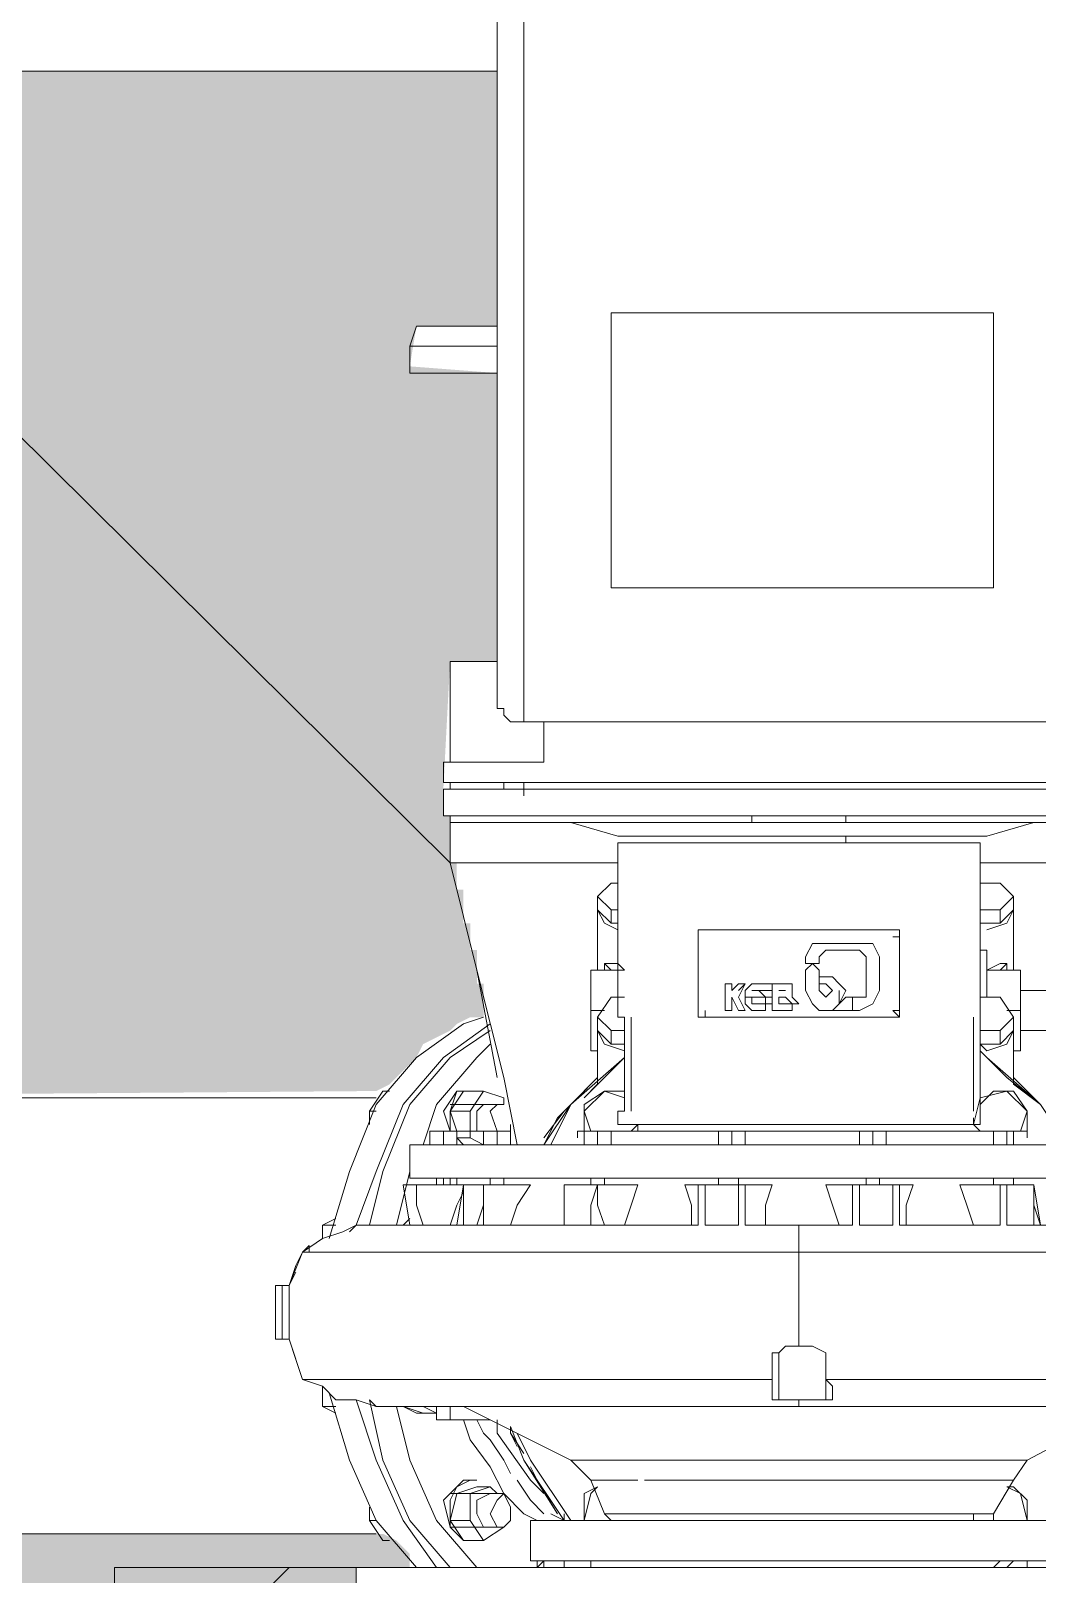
# Model space of a CAD drawing. Extents: x -187 to 52, y -9 to 65.
# Drawn here: x -137.436 to -136.802, y 51.162 to 52.135 of the extents above; entities that cross this region are included whole.
import ezdxf

# ---------------------------------------------------------------- set-up
doc = ezdxf.new("R2010")
doc.units = 0
doc.header["$MEASUREMENT"] = 0
doc.layers.add('PDF4_Geometría', color=7, linetype='Continuous')
doc.layers.add('PDF4_Rellenos sólidos', color=7, linetype='Continuous', true_color=0xffffff)

msp = doc.modelspace()

# ---------------------------------------------------------------- hatches: boundary and pattern name
at = {"layer": 'PDF4_Rellenos sólidos', "transparency": 33554559}
h = msp.add_hatch(color=256, dxfattribs=at)
h.paths.add_polyline_path([(-137.80237, 51.80909), (-137.79814, 51.80486), (-137.79814, 51.80909)])
h.paths.add_polyline_path([(-137.82352, 51.80486), (-137.81929, 51.80063), (-137.81929, 51.80486)])
h.paths.add_polyline_path([(-137.83198, 51.75834), (-137.82352, 51.75411), (-137.82352, 51.75834)])
h.paths.add_polyline_path([(-137.84889, 52.89596), (-136.41101, 52.89596), (-136.41101, 53.5853), (-137.84889, 53.5853)])
h.paths.add_polyline_path([(-137.83621, 51.71182), (-137.83198, 51.70759), (-137.83198, 51.71182)])
h.paths.add_polyline_path([(-137.14264, 52.10936), (-137.84889, 52.10936), (-137.84889, 52.03323), (-137.84043, 52.04169), (-137.82352, 52.05015), (-137.77277, 52.05015), (-137.74739, 52.03746), (-137.73048, 52.02055), (-137.73048, 52.01209), (-137.72625, 52.01209), (-137.72625, 51.9994), (-137.72202, 51.9994), (-137.72202, 51.98248), (-137.71779, 51.98671), (-137.70933, 51.98671), (-137.70933, 51.97825), (-137.7051, 51.97825), (-137.70933, 51.96134), (-137.71779, 51.95288), (-137.71779, 51.96134), (-137.76008, 51.96134), (-137.74739, 51.95711), (-137.74739, 51.83024), (-137.84889, 51.83024), (-137.74317, 51.82601), (-137.74317, 51.81332), (-137.73894, 51.81332), (-137.73894, 51.80063), (-137.71356, 51.80063), (-137.71356, 51.78372), (-137.74317, 51.78372), (-137.74317, 51.77526), (-137.71356, 51.77526), (-137.71779, 51.76257), (-137.74317, 51.75834), (-137.73894, 51.75411), (-137.73894, 51.74565), (-137.76854, 51.74565), (-137.77277, 51.73297), (-137.77277, 51.72451), (-137.76854, 51.72451), (-137.76431, 51.72028), (-137.76431, 51.72451), (-137.76008, 51.72874), (-137.74317, 51.72874), (-137.74739, 51.71182), (-137.73894, 51.70759), (-137.66704, 51.70336), (-137.59938, 51.69913), (-137.60361, 51.69491), (-137.59515, 51.69068), (-137.59938, 51.68222), (-137.59938, 51.67376), (-137.74739, 51.67376), (-137.76008, 51.66107), (-137.75585, 51.65684), (-137.75585, 51.64839), (-137.77277, 51.64839), (-137.77277, 51.63993), (-137.76431, 51.63993), (-137.76431, 51.63147), (-137.73894, 51.63147), (-137.73894, 51.61878), (-137.71356, 51.61878), (-137.71779, 51.6061), (-137.74317, 51.60187), (-137.74317, 51.59341), (-137.71356, 51.59341), (-137.71779, 51.58072), (-137.74317, 51.57649), (-137.73894, 51.57226), (-137.74317, 51.55958), (-137.74739, 51.55535), (-137.76008, 51.55112), (-137.76008, 51.55958), (-137.76854, 51.55958), (-137.76854, 51.46231), (-137.21876, 51.46654), (-137.2103, 51.47076), (-137.19339, 51.48768), (-137.18916, 51.49614), (-137.17224, 51.5046), (-137.16801, 51.50883), (-137.15955, 51.51306), (-137.15109, 51.51306), (-137.15109, 51.5342), (-137.15532, 51.5342), (-137.15532, 51.55535), (-137.15955, 51.55535), (-137.15955, 51.57226), (-137.16378, 51.57226), (-137.16378, 51.59341), (-137.16801, 51.59341), (-137.16801, 51.61032), (-137.17224, 51.61032), (-137.17224, 51.63993), (-137.17647, 51.63993), (-137.17647, 51.65684), (-137.17224, 51.7372), (-137.14264, 51.7372), (-137.14264, 51.91905), (-137.19761, 51.92328), (-137.19339, 51.94865), (-137.14264, 51.94865)])
h.paths.add_polyline_path([(-137.83198, 51.62301), (-137.81929, 51.61878), (-137.81929, 51.62301)])
h.paths.add_polyline_path([(-137.84889, 51.46231), (-137.82775, 51.46231), (-137.82775, 51.55958), (-137.83198, 51.55958), (-137.83621, 51.55535), (-137.84889, 51.55112)])
h.paths.add_polyline_path([(-137.76431, 51.57649), (-137.76008, 51.57226), (-137.76008, 51.57649)])
h.paths.add_polyline_path([(-137.84466, 51.69491), (-137.84889, 51.69491), (-137.84889, 51.63147), (-137.82775, 51.63147), (-137.82775, 51.63993), (-137.82352, 51.64839), (-137.84043, 51.65262), (-137.83621, 51.6653), (-137.84466, 51.6653), (-137.84466, 51.67799), (-137.84043, 51.68222), (-137.84466, 51.68222)])
h.paths.add_polyline_path([(-136.75356, 51.48345), (-136.75356, 51.46231), (-136.72819, 51.46654), (-136.71127, 51.46654), (-136.71127, 51.47922), (-136.72819, 51.48345)])
h.paths.add_polyline_path([(-137.38369, 50.8364), (-137.38369, 51.16627), (-137.19761, 51.16627), (-137.19761, 51.17473), (-137.20607, 51.18319), (-137.21453, 51.18742), (-137.84889, 51.18742), (-137.84889, 50.8364)])
h.paths.add_polyline_path([(-136.69012, 51.1705), (-136.6859, 51.16627), (-136.6859, 51.1705)])
h.paths.add_polyline_path([(-136.5125, 51.16627), (-136.5125, 50.8364), (-136.41101, 50.8364), (-136.41101, 51.19165), (-136.6436, 51.19165), (-136.6436, 51.18319), (-136.66052, 51.18319), (-136.66052, 51.17473), (-136.6436, 51.17473), (-136.6436, 51.16627)])
h.paths.add_polyline_path([(-136.77048, 51.19165), (-136.77048, 51.18319), (-136.77894, 51.18319), (-136.77894, 51.17473), (-136.77048, 51.17473), (-136.77048, 51.16627), (-136.72819, 51.16627), (-136.72819, 51.17473), (-136.71127, 51.17473), (-136.71127, 51.18319), (-136.72819, 51.18319), (-136.72819, 51.19165)])
h.paths.add_polyline_path([(-137.82775, 51.74565), (-137.84889, 51.74565), (-137.84889, 51.72874), (-137.83198, 51.72874), (-137.83621, 51.72451), (-137.82352, 51.72028), (-137.82352, 51.73297), (-137.82775, 51.73297)])
h.paths.add_polyline_path([(-137.83198, 51.57649), (-137.82775, 51.57226), (-137.82775, 51.57649)])
h.paths.add_polyline_path([(-136.6436, 51.46654), (-136.41101, 51.46231), (-136.41101, 52.10936), (-136.76202, 52.10936), (-136.76202, 51.94865), (-136.69858, 51.94865), (-136.69858, 51.91905), (-136.76202, 51.91905), (-136.76202, 51.7372), (-136.72396, 51.7372), (-136.72819, 51.59341), (-136.73664, 51.55112), (-136.73664, 51.5342), (-136.7155, 51.5342), (-136.7155, 51.54266), (-136.67321, 51.54266), (-136.67321, 51.5342), (-136.66052, 51.5342), (-136.66052, 51.51306), (-136.6436, 51.51306), (-136.6436, 51.5046), (-136.62669, 51.5046), (-136.62669, 51.48345), (-136.6436, 51.48345), (-136.66052, 51.47922), (-136.66052, 51.46654)])
h.paths.add_polyline_path([(-137.77277, 51.75834), (-137.76008, 51.75411), (-137.76008, 51.75834)])
h.paths.add_polyline_path([(-136.76202, 52.1601), (-136.41101, 52.1601), (-136.41101, 52.84522), (-137.84889, 52.84522), (-137.84889, 52.1601), (-137.14264, 52.1601), (-137.14264, 52.24892), (-137.16801, 52.25314), (-137.16378, 52.37156), (-137.15955, 52.38847), (-137.15532, 52.40116), (-137.13418, 52.42231), (-137.12572, 52.42654), (-137.12149, 52.43077), (-136.78316, 52.43077), (-136.77471, 52.42654), (-136.76202, 52.41385), (-136.75356, 52.40962), (-136.74933, 52.40539), (-136.74933, 52.39693), (-136.7451, 52.39693), (-136.74087, 52.3927), (-136.74087, 52.38425), (-136.73664, 52.38425), (-136.73664, 52.36733), (-136.73242, 52.36733), (-136.73242, 52.24892), (-136.76202, 52.24892)])
h.paths.add_polyline_path([(-137.777, 51.80486), (-137.77277, 51.80063), (-137.77277, 51.80486)])
h.paths.add_polyline_path([(-137.84889, 51.71182), (-137.84466, 51.70759), (-137.84466, 51.71182)])
h = msp.add_hatch(color=256, dxfattribs=at)
h.paths.add_polyline_path([(-137.23145, 50.68838), (-137.23145, 51.16627), (-137.38369, 51.16627), (-137.38369, 50.68838)])
h.paths.add_polyline_path([(-136.66475, 51.16627), (-136.66475, 50.68838), (-136.5125, 50.68838), (-136.5125, 51.16627)])

# ---------------------------------------------------------------- linework, layer by layer
at = {"layer": 'PDF4_Geometría', "lineweight": 20}
for points in [[(-137.12572, 51.65262), (-137.12572, 51.66107), (-137.17224, 51.66107), (-137.17647, 51.66107), (-137.17647, 51.67376), (-137.17224, 51.67376), (-137.11303, 51.67376), (-137.11303, 51.69913), (-137.12995, 51.69913), (-137.13418, 51.69913), (-137.13841, 51.70336), (-137.13841, 51.70759), (-137.14264, 51.70759), (-137.14264, 51.71182), (-137.14264, 52.24892)], [(-136.98193, 51.63993), (-136.98193, 51.6357)], [(-136.92272, 51.63993), (-136.92272, 51.6357)], [(-136.92272, 51.62724), (-136.92272, 51.62301)], [(-138.22105, 50.08786), (-138.22105, 50.38812), (-138.22105, 50.68838), (-137.38369, 50.68838), (-137.38369, 51.16627), (-137.23145, 51.16627), (-137.23145, 50.68838), (-137.23567, 50.68838), (-137.23567, 50.38812), (-137.92079, 50.38812), (-137.92079, 50.08786)]]:
    msp.add_lwpolyline(points, dxfattribs=at)
msp.add_lwpolyline([(-137.12572, 51.69913), (-136.77893, 51.69913), (-136.77893, 52.24892), (-137.12572, 52.24892)], close=True, dxfattribs=at)
at = {"layer": 'PDF4_Geometría', "lineweight": 9}
for points in [[(-137.84889, 52.10936), (-137.14264, 52.10936)], [(-137.18493, 51.94865), (-137.19338, 51.94865), (-137.19761, 51.93596), (-137.19761, 51.91905)], [(-137.14264, 51.93596), (-137.15955, 51.93596), (-137.18493, 51.93596), (-137.19761, 51.93596)], [(-137.17224, 51.93596), (-137.16801, 51.93596)], [(-137.14264, 51.7372), (-137.17224, 51.7372), (-137.14264, 51.7372)], [(-136.72396, 51.61032), (-136.72396, 51.7372), (-136.72396, 51.61032), (-136.74087, 51.54266), (-136.74087, 51.52997), (-136.74087, 51.54266), (-136.72396, 51.61032), (-136.74087, 51.61032), (-136.75779, 51.61032), (-136.77471, 51.61032), (-136.79162, 51.61032), (-136.81277, 51.61032), (-136.83391, 51.61032), (-136.83814, 51.61032)], [(-137.12572, 51.69913), (-137.12149, 51.69913), (-137.11303, 51.69913), (-137.12572, 51.69913), (-137.12995, 51.69913)], [(-137.11303, 51.67376), (-137.12572, 51.67376), (-137.15109, 51.67376), (-137.16801, 51.67376), (-137.17224, 51.67376)], [(-137.12572, 51.66107), (-137.15109, 51.66107), (-137.16801, 51.66107), (-137.17224, 51.66107), (-137.17647, 51.66107)], [(-137.06651, 51.61032), (-137.08343, 51.61032), (-137.10457, 51.61032), (-137.12149, 51.61032), (-137.13841, 51.61032), (-137.15532, 51.61032), (-137.17224, 51.61032), (-137.15532, 51.54266), (-137.13841, 51.47499), (-137.12995, 51.4327), (-137.13841, 51.47499)], [(-137.14264, 51.47499), (-137.15532, 51.54266), (-137.17224, 51.61032)], [(-137.06651, 51.59764), (-137.07074, 51.59764), (-137.0792, 51.58918), (-137.07074, 51.58072), (-137.06651, 51.58072)], [(-136.83814, 51.58072), (-136.82545, 51.58072), (-136.817, 51.58918), (-136.82545, 51.59764), (-136.83814, 51.59764)], [(-137.0792, 51.58918), (-137.0792, 51.58072)], [(-137.0792, 51.58495), (-137.0792, 51.58072), (-137.07074, 51.57226), (-137.06651, 51.57226)], [(-136.817, 51.58072), (-136.817, 51.58918)], [(-136.817, 51.54266), (-136.817, 51.58072), (-136.817, 51.58495)], [(-137.06651, 51.56803), (-137.07497, 51.57226), (-137.0792, 51.58072), (-137.0792, 51.54266)], [(-137.07074, 51.57226), (-137.07074, 51.58072)], [(-136.83391, 51.56803), (-136.82123, 51.57226), (-136.817, 51.58072), (-136.82545, 51.57226), (-136.83814, 51.57226)], [(-136.82545, 51.58072), (-136.82545, 51.57226)], [(-136.82123, 51.54689), (-136.82545, 51.54689), (-136.83391, 51.54266), (-136.83391, 51.52574), (-136.83391, 51.53843), (-136.83391, 51.55112), (-136.83391, 51.55535), (-136.83814, 51.55535)], [(-136.83814, 51.55535), (-136.83391, 51.55535), (-136.83814, 51.55535)], [(-136.83391, 51.55535), (-136.83391, 51.54266), (-136.81277, 51.54266), (-136.81277, 51.51728), (-136.82123, 51.51728)], [(-137.06228, 51.49191), (-137.07497, 51.49614), (-137.0792, 51.5046), (-137.0792, 51.47076), (-137.0792, 51.49191), (-137.08343, 51.49191), (-137.08343, 51.51728), (-137.08343, 51.54266), (-137.06228, 51.54266), (-137.06651, 51.54689), (-137.07497, 51.54689), (-137.07497, 51.54266)], [(-137.07497, 51.54689), (-137.07074, 51.54266)], [(-136.82123, 51.54266), (-136.82123, 51.54689), (-136.82545, 51.54266)], [(-137.06228, 51.52574), (-137.07074, 51.52574), (-137.0792, 51.51306), (-137.07074, 51.5046), (-137.06228, 51.5046)], [(-136.83814, 51.5046), (-136.82545, 51.5046), (-136.817, 51.51306), (-136.82545, 51.52574), (-136.83814, 51.52574)], [(-136.7155, 51.52997), (-136.81277, 51.52997)], [(-136.81277, 51.52574), (-136.81277, 51.51728), (-136.81277, 51.50883), (-136.81277, 51.5046), (-136.7155, 51.5046), (-136.74933, 51.5046), (-136.75356, 51.47499), (-136.76202, 51.44116), (-136.75356, 51.47499), (-136.74933, 51.5046)], [(-137.08343, 51.51728), (-137.07497, 51.51728)], [(-136.81277, 51.51728), (-136.81277, 51.49191), (-136.817, 51.49191), (-136.817, 51.47076), (-136.817, 51.49191), (-136.817, 51.47076), (-136.817, 51.5046), (-136.817, 51.50883)], [(-137.24836, 51.3735), (-137.23567, 51.41579), (-137.21876, 51.45808), (-137.19338, 51.48768), (-137.16378, 51.50883), (-137.15109, 51.51306)], [(-137.23145, 51.38195), (-137.21876, 51.41579), (-137.20184, 51.45808), (-137.17647, 51.48768), (-137.14686, 51.50883)], [(-137.14686, 51.5046), (-137.17224, 51.48768), (-137.19761, 51.45808), (-137.21453, 51.41579), (-137.22299, 51.38195)], [(-137.0792, 51.51306), (-137.0792, 51.5046), (-137.07074, 51.49614), (-137.07074, 51.5046)], [(-137.0792, 51.50883), (-137.0792, 51.5046)], [(-136.817, 51.5046), (-136.82123, 51.49614), (-136.83391, 51.49191), (-136.83814, 51.49614), (-136.82545, 51.49614)], [(-136.82545, 51.5046), (-136.82545, 51.49614), (-136.817, 51.5046), (-136.817, 51.51306)], [(-137.18916, 51.4327), (-137.1807, 51.45808), (-137.15532, 51.48768), (-137.14686, 51.49614)], [(-137.07074, 51.49614), (-137.06228, 51.49614)], [(-137.0792, 51.47076), (-137.08766, 51.46231), (-137.0792, 51.47076), (-137.0792, 51.49191), (-137.0792, 51.47076), (-137.08766, 51.46231), (-137.06228, 51.48768), (-137.09612, 51.45808), (-137.1088, 51.4327), (-137.09612, 51.45808), (-137.09189, 51.46231), (-137.09612, 51.45808), (-137.1088, 51.4327)], [(-136.80008, 51.45808), (-136.817, 51.47499), (-136.80431, 51.46231), (-136.80008, 51.45808), (-136.817, 51.47499), (-136.80008, 51.45808), (-136.78316, 51.4327), (-136.79585, 51.45808), (-136.78316, 51.4327), (-136.80008, 51.45808), (-136.83391, 51.48768), (-136.83814, 51.49191), (-136.83391, 51.48768), (-136.82123, 51.47499), (-136.80008, 51.45808), (-136.78316, 51.4327), (-136.80008, 51.45808), (-136.817, 51.47076), (-136.80008, 51.45808), (-136.78316, 51.4327), (-136.80008, 51.45808), (-136.817, 51.47076)], [(-137.09612, 51.45808), (-137.09189, 51.46231), (-137.0792, 51.47499), (-137.09612, 51.45808), (-137.10457, 51.44962), (-137.11303, 51.4327)], [(-137.21876, 51.45385), (-137.22299, 51.45385), (-137.21453, 51.46654), (-137.2103, 51.46654)], [(-137.15532, 51.46654), (-137.15955, 51.46654), (-137.16801, 51.46654), (-137.17224, 51.45385), (-137.17224, 51.44116), (-137.17647, 51.45385), (-137.16801, 51.46654), (-137.16378, 51.46654), (-137.15955, 51.46654), (-137.16378, 51.46654)], [(-137.15109, 51.46654), (-137.13841, 51.46231), (-137.13841, 51.45808), (-137.17224, 51.45808)], [(-137.15955, 51.45385), (-137.15109, 51.46654), (-137.16378, 51.46654), (-137.17224, 51.45385)], [(-137.0792, 51.44116), (-137.08766, 51.44116), (-137.08766, 51.4327), (-137.0792, 51.4327), (-137.07074, 51.4327), (-137.07074, 51.44116), (-137.0792, 51.44116), (-137.08766, 51.44116), (-137.08766, 51.44539), (-137.08766, 51.45808), (-137.07497, 51.46654), (-137.06228, 51.46654)], [(-137.08343, 51.44116), (-137.08766, 51.45385), (-137.07497, 51.46654), (-137.06228, 51.46231)], [(-136.81277, 51.44116), (-136.80854, 51.45385), (-136.82123, 51.46654), (-136.83814, 51.46231), (-136.84237, 51.44539), (-136.83814, 51.44116), (-136.84237, 51.44539), (-136.84237, 51.44962)], [(-136.83814, 51.45808), (-136.82968, 51.46654), (-136.817, 51.46654), (-136.80854, 51.45385), (-136.80854, 51.44116)], [(-137.54863, 51.46231), (-137.21876, 51.46231), (-137.76854, 51.46231)], [(-137.15955, 51.43693), (-137.15955, 51.45385), (-137.17224, 51.45385), (-137.16801, 51.44116), (-137.15109, 51.44116), (-137.15532, 51.44116), (-137.15532, 51.45385), (-137.15109, 51.45808), (-137.14686, 51.45808)], [(-137.13418, 51.44539), (-137.13418, 51.44116), (-137.14264, 51.44116), (-137.14686, 51.45385), (-137.14264, 51.45808), (-137.13841, 51.45808)], [(-137.22299, 51.45385), (-137.22299, 51.44539)], [(-137.11303, 51.43693), (-137.10034, 51.45385)], [(-137.16378, 51.4327), (-137.16801, 51.43693), (-137.15955, 51.43693), (-137.15109, 51.4327), (-137.16801, 51.4327), (-137.17647, 51.4327), (-137.18493, 51.4327), (-137.19338, 51.4327), (-137.19761, 51.4327), (-137.19338, 51.4327), (-137.17224, 51.4327), (-137.14264, 51.4327), (-137.10457, 51.4327), (-137.05805, 51.4327), (-137.0073, 51.4327), (-136.95233, 51.4327), (-136.89735, 51.4327), (-136.84237, 51.4327), (-136.79585, 51.4327)], [(-137.17647, 51.44116), (-137.17647, 51.4327)], [(-137.15109, 51.44116), (-137.14264, 51.44116)], [(-137.15109, 51.4327), (-137.15109, 51.44116)], [(-137.14264, 51.44116), (-137.13418, 51.44116)], [(-137.13418, 51.4327), (-137.13418, 51.44116)], [(-137.09189, 51.4327), (-137.10457, 51.4327), (-137.13418, 51.4327), (-137.13418, 51.44116)], [(-137.07074, 51.44116), (-137.0792, 51.44116), (-137.0792, 51.4327)], [(-137.05805, 51.44116), (-137.05382, 51.44539), (-137.05382, 51.44116)], [(-136.99462, 51.44116), (-136.99462, 51.4327)], [(-136.90581, 51.44116), (-136.90581, 51.4327)], [(-136.817, 51.44116), (-136.817, 51.4327), (-136.82123, 51.4327), (-136.82968, 51.4327), (-136.82968, 51.44116)], [(-136.82123, 51.44116), (-136.82123, 51.4327)], [(-136.73241, 51.44116), (-136.73241, 51.4327), (-136.75356, 51.4327), (-136.75356, 51.44116), (-136.75779, 51.44116), (-136.76625, 51.44116), (-136.76625, 51.4327), (-136.79585, 51.4327), (-136.80854, 51.4327)], [(-137.19761, 51.4327), (-137.19761, 51.41156)], [(-137.13418, 51.4327), (-137.14264, 51.4327)], [(-137.20607, 51.38195), (-137.19761, 51.41579)], [(-137.1807, 51.41156), (-137.1807, 51.40733), (-137.1807, 51.41156), (-137.19338, 51.41156), (-137.19761, 51.41156), (-137.19338, 51.41156), (-137.17224, 51.41156), (-137.14264, 51.41156), (-137.10457, 51.41156), (-137.05805, 51.41156), (-137.0073, 51.41156), (-136.95233, 51.41156), (-136.91004, 51.41156), (-136.91004, 51.40733)], [(-137.16801, 51.41156), (-137.16801, 51.40733)], [(-137.16378, 51.41156), (-137.15532, 51.41156)], [(-137.14686, 51.41156), (-137.14686, 51.40733)], [(-137.13841, 51.40733), (-137.13841, 51.41156)], [(-137.12995, 51.41156), (-137.10457, 51.41156)], [(-137.08343, 51.41156), (-137.08343, 51.40733)], [(-137.07497, 51.40733), (-137.07497, 51.41156), (-137.05382, 51.41156)], [(-137.00308, 51.41156), (-137.00308, 51.40733)], [(-136.99039, 51.40733), (-136.99039, 51.41156), (-136.9777, 51.41156)], [(-136.95233, 51.41156), (-136.89735, 51.41156), (-136.84237, 51.41156), (-136.79585, 51.41156), (-136.75779, 51.41156), (-136.72819, 51.41156), (-136.71127, 51.41156), (-136.70281, 51.41156), (-136.71127, 51.41156), (-136.71973, 51.41156)], [(-136.90158, 51.40733), (-136.90158, 51.41156)], [(-136.8466, 51.41156), (-136.82968, 51.41156), (-136.82968, 51.40733)], [(-136.817, 51.40733), (-136.817, 51.41156)], [(-136.99039, 51.38618), (-136.99039, 51.39464)], [(-137.24413, 51.38618), (-137.25259, 51.38195), (-137.24413, 51.38195)], [(-137.25259, 51.38195), (-137.25259, 51.3735)], [(-137.19761, 51.38618), (-137.20184, 51.38195)], [(-137.25259, 51.28046), (-137.25259, 51.26777), (-137.24413, 51.26777)], [(-137.24836, 51.27623), (-137.23567, 51.23394), (-137.21876, 51.19587), (-137.19338, 51.16627)], [(-137.1807, 51.16627), (-137.20184, 51.19587), (-137.21876, 51.23394), (-137.23145, 51.272)], [(-137.22299, 51.272), (-137.21453, 51.23394), (-137.19761, 51.19587), (-137.17224, 51.16627)], [(-137.25259, 51.26777), (-137.24413, 51.26354)], [(-137.20607, 51.26777), (-137.19761, 51.23394), (-137.1807, 51.19587), (-137.15532, 51.16627)], [(-137.19338, 51.26354), (-137.20184, 51.26777), (-137.19338, 51.26354)], [(-137.18493, 51.26354), (-137.19338, 51.26354)], [(-137.16378, 51.25931), (-137.15955, 51.24662), (-137.14686, 51.22971), (-137.13841, 51.21279), (-137.12572, 51.2001), (-137.11726, 51.19587)], [(-137.13418, 51.22548), (-137.13841, 51.23394), (-137.14686, 51.24662), (-137.15109, 51.25085), (-137.15532, 51.25931)], [(-137.11303, 51.21279), (-137.12149, 51.22125), (-137.14264, 51.25085), (-137.14264, 51.25931)], [(-137.1088, 51.2001), (-137.10034, 51.19587), (-137.12572, 51.23394), (-137.13418, 51.25508), (-137.13418, 51.25085), (-137.12572, 51.23817)], [(-137.12995, 51.24239), (-137.13418, 51.25085), (-137.13418, 51.25508)], [(-137.09612, 51.19587), (-137.12149, 51.23394), (-137.12995, 51.25085)], [(-137.10034, 51.2001), (-137.10034, 51.19587), (-137.11726, 51.22125), (-137.12149, 51.22971), (-137.11726, 51.22125), (-137.10457, 51.2001)], [(-137.13841, 51.21279), (-137.14264, 51.20856), (-137.14686, 51.2001), (-137.14264, 51.19165), (-137.13841, 51.19165), (-137.13418, 51.19587), (-137.13418, 51.20433), (-137.13841, 51.21279), (-137.17224, 51.21279)], [(-137.15955, 51.19587), (-137.15955, 51.21279), (-137.16801, 51.21279), (-137.17224, 51.19587)], [(-137.15532, 51.22125), (-137.15955, 51.22125), (-137.16801, 51.21702), (-137.16378, 51.22125), (-137.15955, 51.22125), (-137.16378, 51.22125)], [(-137.15955, 51.21279), (-137.14686, 51.21702), (-137.15532, 51.21702), (-137.16801, 51.21279)], [(-137.14686, 51.21279), (-137.15532, 51.20856), (-137.15532, 51.2001), (-137.15109, 51.19165), (-137.14686, 51.19165)], [(-137.14686, 51.21702), (-137.14264, 51.21279)], [(-137.11303, 51.2001), (-137.12149, 51.20856), (-137.12995, 51.22125)], [(-137.22299, 51.20433), (-137.22299, 51.19587), (-137.21876, 51.19587)], [(-137.22299, 51.19587), (-137.21453, 51.18319), (-137.2103, 51.18319)], [(-137.15109, 51.18319), (-137.15955, 51.19587), (-137.17224, 51.19587), (-137.16378, 51.18319)], [(-137.12149, 51.19587), (-137.12149, 51.1705)], [(-137.07074, 51.19587), (-137.10034, 51.19587), (-137.11726, 51.19587), (-137.12149, 51.19587), (-137.11726, 51.19587), (-137.10034, 51.19587), (-137.07074, 51.19587), (-137.03691, 51.19587), (-136.99462, 51.19587), (-136.95233, 51.19587), (-136.90581, 51.19587), (-136.86352, 51.19587), (-136.82968, 51.19587), (-136.80431, 51.19587), (-136.78316, 51.19587), (-136.77893, 51.19587), (-136.78316, 51.19587), (-136.80431, 51.19587), (-136.82968, 51.19587)], [(-136.84237, 51.19587), (-136.84237, 51.2001)], [(-137.92079, 51.18742), (-137.21876, 51.18742), (-137.54863, 51.18742)], [(-137.17224, 51.19165), (-137.13841, 51.19165), (-137.15109, 51.18319), (-137.16378, 51.18319), (-137.15955, 51.18319)], [(-137.38369, 51.05631), (-137.27374, 51.16627)], [(-137.23145, 51.16627), (-137.22722, 51.16627), (-137.2103, 51.16627), (-137.18493, 51.16627), (-137.14686, 51.16627), (-137.10457, 51.16627), (-137.05805, 51.16627), (-137.00308, 51.16627), (-136.9481, 51.16627), (-136.89312, 51.16627), (-136.83814, 51.16627), (-136.79162, 51.16627), (-136.74933, 51.16627), (-136.71127, 51.16627), (-136.68589, 51.16627), (-136.66898, 51.16627), (-136.66475, 51.16627)], [(-137.05382, 51.1705), (-137.07074, 51.1705), (-137.08343, 51.1705), (-137.07074, 51.1705), (-137.10034, 51.1705), (-137.11726, 51.1705), (-137.12149, 51.1705), (-137.11726, 51.1705), (-137.10034, 51.1705), (-137.07074, 51.1705), (-137.03691, 51.1705), (-136.99462, 51.1705), (-136.95233, 51.1705), (-136.90581, 51.1705), (-136.86352, 51.1705), (-136.82968, 51.1705), (-136.80431, 51.1705), (-136.78316, 51.1705), (-136.77893, 51.1705), (-136.78316, 51.1705), (-136.80431, 51.1705), (-136.82968, 51.1705), (-136.82123, 51.1705)], [(-137.08343, 51.16627), (-137.08343, 51.1705), (-137.08343, 51.16627), (-137.11726, 51.16627)], [(-137.11726, 51.1705), (-137.11726, 51.16627), (-137.11303, 51.1705), (-137.11303, 51.16627)], [(-137.10034, 51.16627), (-137.10034, 51.1705)], [(-137.0496, 51.1705), (-137.02422, 51.1705), (-137.01999, 51.1705)], [(-137.01576, 51.1705), (-136.99039, 51.1705)], [(-136.98616, 51.1705), (-136.95233, 51.1705), (-136.91426, 51.1705)], [(-136.91004, 51.16627), (-136.88043, 51.16627), (-136.85083, 51.16627), (-136.82968, 51.16627), (-136.82123, 51.16627), (-136.82968, 51.16627), (-136.85083, 51.16627), (-136.88043, 51.16627), (-136.91426, 51.16627), (-136.95233, 51.16627), (-136.98616, 51.16627), (-136.95233, 51.16627), (-136.91426, 51.16627)], [(-136.91004, 51.1705), (-136.88466, 51.1705), (-136.88043, 51.1705), (-136.85083, 51.1705)], [(-136.8466, 51.1705), (-136.82968, 51.1705), (-136.82545, 51.1705)], [(-136.82545, 51.1705), (-136.82968, 51.16627)], [(-136.82545, 51.1705), (-136.82968, 51.16627)], [(-136.82545, 51.1705), (-136.82968, 51.16627)], [(-136.82123, 51.16627), (-136.817, 51.1705)], [(-136.80854, 51.1705), (-136.80854, 51.16627)]]:
    msp.add_lwpolyline(points, dxfattribs=at)
at = {"layer": 'PDF4_Geometría', "color": 8, "lineweight": 9, "true_color": 0x777777}
msp.add_lwpolyline([(-137.17224, 51.61032), (-137.6755, 52.10936)], dxfattribs=at)
at = {"layer": 'PDF4_Geometría', "lineweight": 9}
for points in [[(-136.82968, 51.95711), (-136.82968, 51.78372), (-137.07074, 51.78372), (-137.07074, 51.95711)], [(-137.14264, 51.94865), (-137.15532, 51.94865), (-137.17647, 51.94865), (-137.18493, 51.94865), (-137.1807, 51.94865), (-137.15955, 51.94865)], [(-137.14264, 51.94865), (-137.14686, 51.94865), (-137.17224, 51.94865), (-137.18493, 51.94865), (-137.17224, 51.94865), (-137.14686, 51.94865)], [(-137.15955, 51.94865), (-137.16801, 51.94865), (-137.15532, 51.94865), (-137.14264, 51.94865)], [(-137.14264, 51.91905), (-137.15955, 51.91905), (-137.18493, 51.91905), (-137.19761, 51.91905), (-137.18493, 51.91905), (-137.15955, 51.91905)], [(-137.14264, 51.91905), (-137.14686, 51.91905), (-137.17224, 51.91905), (-137.18493, 51.91905), (-137.17224, 51.91905), (-137.14686, 51.91905)], [(-137.17224, 51.7372), (-137.17224, 51.67376)], [(-137.12995, 51.67376), (-137.13418, 51.67376), (-137.13841, 51.67376), (-137.13418, 51.67376)], [(-137.17224, 51.66107), (-137.17224, 51.65684)], [(-137.13841, 51.66107), (-137.13418, 51.66107), (-137.12995, 51.66107), (-137.13418, 51.66107)], [(-137.17224, 51.63993), (-137.17224, 51.61032)], [(-137.0792, 51.47499), (-137.09612, 51.45808), (-137.10457, 51.44962), (-137.11303, 51.4327), (-137.09612, 51.45808)], [(-137.09189, 51.46231), (-137.09612, 51.45808), (-137.1088, 51.4327), (-137.09612, 51.45808)], [(-137.17647, 51.44116), (-137.18493, 51.44116), (-137.18493, 51.4327), (-137.18493, 51.44116), (-137.17647, 51.44116), (-137.16801, 51.44116), (-137.16801, 51.4327), (-137.16801, 51.44116)], [(-137.15109, 51.4327), (-137.15109, 51.44116), (-137.14264, 51.44116), (-137.14264, 51.4327)], [(-136.99462, 51.4327), (-137.00308, 51.4327), (-137.00308, 51.44116), (-136.99462, 51.44116), (-136.98616, 51.44116), (-136.98616, 51.4327)], [(-136.90581, 51.4327), (-136.91426, 51.4327), (-136.91426, 51.44116), (-136.90581, 51.44116), (-136.89735, 51.44116), (-136.89735, 51.4327)], [(-136.82123, 51.44116), (-136.82968, 51.44116), (-136.82123, 51.44116), (-136.817, 51.44116)], [(-137.17224, 51.41156), (-137.17224, 51.40733)], [(-137.18916, 51.26354), (-137.20184, 51.26777), (-137.18916, 51.26777), (-137.1807, 51.26354)], [(-137.13418, 51.25508), (-137.12572, 51.23394), (-137.10457, 51.2001), (-137.12572, 51.23394)], [(-137.12995, 51.25085), (-137.12149, 51.23394), (-137.09612, 51.19587), (-137.12149, 51.23394)], [(-137.12995, 51.25085), (-137.12149, 51.23394), (-137.09612, 51.19587), (-137.12149, 51.23394)], [(-137.15532, 51.18319), (-137.15955, 51.18319), (-137.16378, 51.18319), (-137.17224, 51.19165), (-137.17224, 51.20856), (-137.16801, 51.21702), (-137.17647, 51.20856), (-137.17224, 51.19165), (-137.16378, 51.18319)], [(-137.0792, 51.21702), (-137.08343, 51.21279), (-137.08766, 51.19587), (-137.08766, 51.21279)], [(-136.80854, 51.19587), (-136.81277, 51.21279), (-136.82123, 51.21702), (-136.817, 51.21702), (-136.80854, 51.20856)], [(-137.10034, 51.2001), (-137.10034, 51.19587)], [(-137.0792, 51.19587), (-137.08343, 51.19587), (-137.08766, 51.19587), (-137.09189, 51.19587), (-137.09612, 51.19587), (-137.09189, 51.19587), (-137.08766, 51.19587), (-137.08343, 51.19587), (-137.0792, 51.19587), (-137.08343, 51.19587), (-137.08766, 51.19587), (-137.09189, 51.19587), (-137.09612, 51.19587), (-137.09189, 51.19587), (-137.08766, 51.19587), (-137.08343, 51.19587)], [(-137.00308, 51.19587), (-137.0073, 51.19587), (-137.01153, 51.19587), (-137.0073, 51.19587)], [(-136.88889, 51.19587), (-136.89312, 51.19587), (-136.89735, 51.19587), (-136.89312, 51.19587)], [(-136.81277, 51.19587), (-136.817, 51.19587), (-136.82123, 51.19587), (-136.817, 51.19587)], [(-136.81277, 51.19587), (-136.817, 51.19587), (-136.82123, 51.19587), (-136.817, 51.19587)], [(-137.09612, 51.1705), (-137.09189, 51.1705), (-137.08766, 51.1705), (-137.08343, 51.1705), (-137.0792, 51.1705), (-137.08343, 51.1705), (-137.08766, 51.1705), (-137.09189, 51.1705), (-137.09612, 51.1705), (-137.09189, 51.1705), (-137.08766, 51.1705), (-137.08343, 51.1705), (-137.0792, 51.1705), (-137.08343, 51.1705), (-137.08766, 51.1705), (-137.09189, 51.1705)], [(-137.09612, 51.16627), (-137.09189, 51.16627)], [(-137.05382, 51.16627), (-137.07074, 51.16627), (-137.0792, 51.16627), (-137.08343, 51.16627), (-137.0792, 51.16627), (-137.07074, 51.16627)], [(-136.99039, 51.16627), (-137.01999, 51.16627), (-137.0496, 51.16627), (-137.01999, 51.16627)], [(-137.01153, 51.1705), (-137.0073, 51.1705), (-137.00308, 51.1705), (-137.0073, 51.1705)], [(-136.89735, 51.1705), (-136.89312, 51.1705), (-136.88889, 51.1705), (-136.89312, 51.1705)], [(-136.82968, 51.16627), (-136.82545, 51.1705)], [(-136.82968, 51.16627), (-136.80854, 51.16627)], [(-136.82123, 51.1705), (-136.817, 51.1705), (-136.81277, 51.1705), (-136.80854, 51.1705), (-136.81277, 51.1705), (-136.817, 51.1705)], [(-136.82123, 51.1705), (-136.817, 51.1705), (-136.81277, 51.1705), (-136.80854, 51.1705), (-136.81277, 51.1705), (-136.817, 51.1705)]]:
    msp.add_lwpolyline(points, close=True, dxfattribs=at)
at = {"layer": 'PDF4_Geometría', "color": 1, "lineweight": 9}
for points in [[(-136.77893, 51.65684), (-136.81277, 51.65684), (-136.85506, 51.65684), (-136.90158, 51.65684), (-136.95233, 51.65684), (-136.99885, 51.65684), (-137.04537, 51.65684), (-137.08766, 51.65684), (-137.12572, 51.65684), (-137.15109, 51.65684), (-137.16801, 51.65684), (-137.17224, 51.65684), (-137.16801, 51.65684), (-137.15109, 51.65684), (-137.12572, 51.65684), (-137.13418, 51.65684), (-137.13841, 51.65684), (-137.13841, 51.66107), (-137.13418, 51.66107), (-137.12572, 51.66107), (-137.12149, 51.66107), (-137.10034, 51.66107), (-137.07497, 51.66107), (-137.03691, 51.66107), (-136.99462, 51.66107), (-136.95233, 51.66107), (-136.90581, 51.66107), (-136.86352, 51.66107), (-136.82545, 51.66107), (-136.80008, 51.66107)], [(-136.76202, 51.66107), (-136.77048, 51.66107), (-136.78316, 51.66107), (-136.80854, 51.66107), (-136.84237, 51.66107), (-136.88466, 51.66107), (-136.92695, 51.66107), (-136.97347, 51.66107), (-137.01576, 51.66107), (-137.05805, 51.66107), (-137.09189, 51.66107), (-137.11726, 51.66107), (-137.13418, 51.66107), (-137.13841, 51.66107)], [(-136.77471, 51.65684), (-136.80854, 51.65684), (-136.85506, 51.65684), (-136.90158, 51.65684), (-136.95233, 51.65684), (-136.99885, 51.65684), (-137.0496, 51.65684), (-137.09189, 51.65684), (-137.12572, 51.65684), (-137.15532, 51.65684), (-137.16801, 51.65684), (-137.17647, 51.65684), (-137.17647, 51.63993), (-137.16801, 51.63993), (-137.15532, 51.63993), (-137.12995, 51.63993)], [(-137.17647, 51.65684), (-137.16801, 51.65684), (-137.15532, 51.65684), (-137.12995, 51.65684)], [(-136.78316, 51.65684), (-136.82123, 51.65684), (-136.86775, 51.65684), (-136.92272, 51.65684), (-136.97347, 51.65684), (-137.02422, 51.65684), (-137.07497, 51.65684), (-137.11303, 51.65684), (-137.14686, 51.65684), (-137.16378, 51.65684), (-137.17224, 51.65684), (-137.16801, 51.65684), (-137.14686, 51.65684), (-137.12572, 51.65684), (-137.13418, 51.65684), (-137.13841, 51.65684)], [(-136.78316, 51.65684), (-136.80854, 51.65684), (-136.84237, 51.65684), (-136.88466, 51.65684), (-136.92695, 51.65684), (-136.97347, 51.65684), (-137.01576, 51.65684), (-137.05805, 51.65684), (-137.09189, 51.65684), (-137.11726, 51.65684), (-137.13418, 51.65684), (-137.13841, 51.65684), (-137.13418, 51.65684), (-137.11726, 51.65684), (-137.09189, 51.65684), (-137.05805, 51.65684), (-137.01576, 51.65684), (-136.97347, 51.65684), (-136.92695, 51.65684), (-136.88466, 51.65684), (-136.84237, 51.65684), (-136.80854, 51.65684), (-136.78316, 51.65684)], [(-136.72396, 51.63993), (-136.73241, 51.63993), (-136.74933, 51.63993), (-136.77471, 51.63993), (-136.80854, 51.63993), (-136.85506, 51.63993), (-136.90158, 51.63993), (-136.95233, 51.63993), (-136.99885, 51.63993), (-137.0496, 51.63993), (-137.09189, 51.63993), (-137.12572, 51.63993), (-137.15532, 51.63993), (-137.16801, 51.63993), (-137.17647, 51.63993)], [(-137.10034, 51.6357), (-137.09189, 51.6357), (-137.07497, 51.6357), (-137.05382, 51.6357), (-137.07497, 51.6357), (-137.11303, 51.6357), (-137.14686, 51.6357), (-137.16378, 51.6357), (-137.17224, 51.6357), (-137.16801, 51.6357), (-137.15109, 51.6357), (-137.12572, 51.6357), (-137.08766, 51.6357), (-137.04537, 51.6357), (-136.99885, 51.6357), (-136.95233, 51.6357), (-136.90158, 51.6357), (-136.85506, 51.6357), (-136.81277, 51.6357), (-136.77893, 51.6357)], [(-136.78739, 51.6357), (-136.82968, 51.6357), (-136.8762, 51.6357), (-136.92695, 51.6357), (-136.98193, 51.6357), (-137.03268, 51.6357), (-137.0792, 51.6357), (-137.11726, 51.6357), (-137.14686, 51.6357), (-137.16801, 51.6357), (-137.17224, 51.6357), (-137.16801, 51.6357), (-137.15109, 51.6357), (-137.12572, 51.6357), (-137.08766, 51.6357), (-137.05382, 51.6357), (-137.07497, 51.6357), (-137.09189, 51.6357), (-137.09612, 51.6357), (-137.09189, 51.6357), (-137.07497, 51.6357), (-137.04537, 51.6357), (-137.01153, 51.6357), (-136.97347, 51.6357), (-136.93118, 51.6357), (-136.88889, 51.6357), (-136.85506, 51.6357), (-136.82968, 51.6357), (-136.81277, 51.6357), (-136.80431, 51.6357), (-136.81277, 51.6357), (-136.82968, 51.6357), (-136.8466, 51.6357), (-136.82123, 51.6357), (-136.78316, 51.6357)], [(-137.05382, 51.63993), (-137.09189, 51.63993), (-137.12572, 51.63993)], [(-136.8466, 51.62724), (-136.83814, 51.62724), (-136.83391, 51.62724), (-136.80431, 51.6357), (-136.80854, 51.6357), (-136.82545, 51.6357), (-136.85506, 51.6357), (-136.88889, 51.6357), (-136.93118, 51.6357), (-136.97347, 51.6357), (-137.01153, 51.6357), (-137.0496, 51.6357), (-137.07497, 51.6357), (-137.09189, 51.6357), (-137.10034, 51.6357), (-137.09612, 51.6357), (-137.06651, 51.62724), (-137.06228, 51.62724), (-137.05382, 51.62724)], [(-136.8466, 51.63993), (-136.80854, 51.63993), (-136.77471, 51.63993)], [(-136.77893, 51.6357), (-136.81277, 51.6357), (-136.8466, 51.6357), (-136.82545, 51.6357), (-136.80854, 51.6357), (-136.80431, 51.6357)], [(-136.83391, 51.62724), (-136.83814, 51.62724), (-136.85506, 51.62724), (-136.88043, 51.62724), (-136.91426, 51.62724), (-136.95233, 51.62724), (-136.98616, 51.62724), (-137.01999, 51.62724), (-137.04537, 51.62724), (-137.06228, 51.62724), (-137.06651, 51.62724)], [(-137.06228, 51.45385), (-137.06651, 51.45385), (-137.06651, 51.44539), (-137.05805, 51.44539), (-137.04114, 51.44539), (-137.01576, 51.44539), (-136.98616, 51.44539), (-136.95233, 51.44539), (-136.91426, 51.44539), (-136.88466, 51.44539), (-136.85929, 51.44539), (-136.84237, 51.44539), (-136.83814, 51.44539), (-136.83814, 51.45385), (-136.83814, 51.51306), (-136.83814, 51.62301), (-136.84237, 51.62301), (-136.85929, 51.62301), (-136.88466, 51.62301), (-136.91426, 51.62301), (-136.95233, 51.62301), (-136.98616, 51.62301), (-137.01576, 51.62301), (-137.04114, 51.62301), (-137.05805, 51.62301), (-137.06651, 51.62301), (-137.06651, 51.51306), (-137.06228, 51.51306)], [(-137.06651, 51.62301), (-137.05805, 51.62301), (-137.05382, 51.62301)], [(-136.8466, 51.62301), (-136.84237, 51.62301), (-136.83814, 51.62301)], [(-136.89312, 51.5638), (-136.88889, 51.5638), (-136.89312, 51.5638)], [(-136.88889, 51.51306), (-136.88889, 51.56803), (-136.88889, 51.51306)], [(-136.91004, 51.52997), (-136.91004, 51.55112), (-136.91426, 51.55535), (-136.93541, 51.55535), (-136.93964, 51.55112), (-136.93964, 51.54689), (-136.94387, 51.54689), (-136.9481, 51.54689), (-136.9481, 51.55112), (-136.94387, 51.55958), (-136.93541, 51.55958), (-136.91426, 51.55958), (-136.90581, 51.55958), (-136.90158, 51.55112), (-136.90158, 51.52997), (-136.90581, 51.52151), (-136.91426, 51.51728), (-136.91849, 51.51728), (-136.91849, 51.52574), (-136.91426, 51.52574), (-136.91004, 51.52574)], [(-136.92695, 51.52997), (-136.92695, 51.52151), (-136.93118, 51.51728), (-136.93964, 51.51728), (-136.94387, 51.52151), (-136.9481, 51.52997), (-136.9481, 51.54266), (-136.94387, 51.54689), (-136.93964, 51.54266), (-136.93964, 51.52997), (-136.93541, 51.52574), (-136.93118, 51.52997), (-136.93541, 51.5342), (-136.93964, 51.5342), (-136.93964, 51.53843), (-136.93118, 51.53843), (-136.92695, 51.5342), (-136.92272, 51.52997)], [(-136.99039, 51.52574), (-136.98616, 51.51728), (-136.99039, 51.51728), (-136.99462, 51.52574), (-136.99462, 51.51728), (-136.99885, 51.51728), (-136.99885, 51.5342), (-136.99462, 51.5342), (-136.99462, 51.52997), (-136.99039, 51.5342), (-136.98616, 51.5342), (-136.99039, 51.52997)], [(-136.9777, 51.52574), (-136.98193, 51.52574), (-136.98616, 51.52574), (-136.98616, 51.52997), (-136.98193, 51.5342), (-136.9777, 51.5342), (-136.97347, 51.5342), (-136.96924, 51.5342), (-136.96924, 51.52997), (-136.97347, 51.52997), (-136.9777, 51.52997), (-136.98193, 51.52997), (-136.9777, 51.52997), (-136.97347, 51.52574), (-136.96924, 51.52574), (-136.96924, 51.52151), (-136.97347, 51.52151), (-136.97347, 51.51728), (-136.9777, 51.51728), (-136.98193, 51.51728), (-136.98616, 51.52151), (-136.98616, 51.52574), (-136.98193, 51.52574), (-136.98193, 51.52151), (-136.9777, 51.52151), (-136.97347, 51.52151), (-136.97347, 51.52574), (-136.98193, 51.52574), (-136.98616, 51.52574), (-136.98616, 51.52997), (-136.98193, 51.5342), (-136.9777, 51.5342), (-136.97347, 51.5342), (-136.96924, 51.5342), (-136.96924, 51.52997), (-136.97347, 51.52997), (-136.9777, 51.52997), (-136.98193, 51.52997), (-136.9777, 51.52997), (-136.97347, 51.52574), (-136.96924, 51.52574), (-136.96924, 51.52151), (-136.97347, 51.52151), (-136.97347, 51.51728), (-136.9777, 51.51728), (-136.98193, 51.51728), (-136.98616, 51.52151), (-136.98616, 51.52574), (-136.98193, 51.52574), (-136.98193, 51.52151), (-136.9777, 51.52151), (-136.97347, 51.52151), (-136.97347, 51.52574)], [(-137.01153, 51.51728), (-137.01153, 51.51306), (-137.01153, 51.51728)], [(-137.01153, 51.51728), (-137.01153, 51.51306), (-137.01153, 51.51728)], [(-136.89312, 51.51728), (-136.88889, 51.51728), (-136.89312, 51.51728)], [(-137.06651, 51.51306), (-137.06228, 51.51306), (-137.06228, 51.45385), (-137.06651, 51.45385)], [(-137.05805, 51.51306), (-137.05805, 51.45385)], [(-136.84237, 51.45385), (-136.84237, 51.51306)], [(-136.80854, 51.43693), (-136.80854, 51.44116), (-136.817, 51.44116), (-136.83391, 51.44116), (-136.86352, 51.44116), (-136.90158, 51.44116), (-136.93964, 51.44116), (-136.98193, 51.44116), (-137.02422, 51.44116), (-137.05382, 51.44116), (-137.0792, 51.44116), (-137.09189, 51.44116), (-137.09189, 51.43693)], [(-136.80854, 51.44116), (-136.81277, 51.44116), (-136.80854, 51.44116), (-136.817, 51.44116), (-136.83391, 51.44116), (-136.8466, 51.44116), (-136.82123, 51.44116), (-136.81277, 51.44116), (-136.80854, 51.44116), (-136.817, 51.44116), (-136.83391, 51.44116), (-136.85929, 51.44116), (-136.89312, 51.44116), (-136.93118, 51.44116), (-136.96924, 51.44116), (-137.0073, 51.44116), (-137.04114, 51.44116), (-137.07074, 51.44116), (-137.08766, 51.44116), (-137.09189, 51.44116), (-137.08766, 51.44116), (-137.09189, 51.44116)], [(-137.00308, 51.44116), (-137.01153, 51.44116), (-137.04537, 51.44116), (-137.07074, 51.44116), (-137.06228, 51.44116), (-137.04537, 51.44116), (-137.01999, 51.44116), (-136.98616, 51.44116), (-136.95233, 51.44116), (-136.91426, 51.44116), (-136.88043, 51.44116), (-136.85506, 51.44116), (-136.83814, 51.44116), (-136.83391, 51.44116), (-136.83814, 51.44116), (-136.8466, 51.44116), (-136.82968, 51.44116), (-136.85929, 51.44116), (-136.89312, 51.44116), (-136.89735, 51.44116)], [(-137.05382, 51.44539), (-137.05805, 51.44539), (-137.06651, 51.44539)], [(-136.98616, 51.44116), (-136.96924, 51.44116), (-136.93118, 51.44116), (-136.91426, 51.44116)], [(-136.83814, 51.44539), (-136.84237, 51.44539), (-136.8466, 51.44539)], [(-137.02422, 51.40733), (-137.01576, 51.40733), (-137.01576, 51.39464), (-137.01576, 51.38195), (-137.07074, 51.38195), (-137.11726, 51.38195), (-137.15955, 51.38195), (-137.18916, 51.38195), (-137.2103, 51.38195), (-137.21876, 51.38195), (-137.2103, 51.38195), (-137.19761, 51.38195), (-137.20184, 51.40733)], [(-137.17224, 51.40733), (-137.16801, 51.40733), (-137.16378, 51.40733), (-137.19338, 51.40733), (-137.19761, 51.40733), (-137.20184, 51.40733), (-137.19761, 51.40733), (-137.19338, 51.40733), (-137.19338, 51.39464), (-137.18916, 51.38195)], [(-137.17647, 51.41156), (-137.17647, 51.40733)], [(-137.14686, 51.41156), (-137.15532, 51.41156), (-137.16801, 51.41156), (-137.17224, 51.41156), (-137.16801, 51.41156)], [(-137.16801, 51.40733), (-137.16378, 51.40733), (-137.16801, 51.38195)], [(-137.16378, 51.40733), (-137.15955, 51.40733), (-137.15109, 51.40733), (-137.15109, 51.39464), (-137.15532, 51.38195), (-137.15955, 51.38195), (-137.16378, 51.38195), (-137.16801, 51.38195), (-137.16378, 51.38195), (-137.16378, 51.39464), (-137.16378, 51.40733), (-137.16378, 51.39464), (-137.16378, 51.38195)], [(-137.15532, 51.41156), (-137.15955, 51.41156)], [(-137.15109, 51.38195), (-137.15109, 51.39464), (-137.15109, 51.40733), (-137.14686, 51.40733)], [(-137.12149, 51.40733), (-137.15109, 51.40733)], [(-137.08343, 51.41156), (-137.09612, 51.41156), (-137.11303, 51.41156), (-137.12995, 51.41156), (-137.13841, 51.41156), (-137.13418, 51.41156)], [(-137.13841, 51.40733), (-137.12149, 51.40733), (-137.12995, 51.39464), (-137.13418, 51.38195)], [(-137.10457, 51.41156), (-137.11303, 51.41156), (-137.12149, 51.41156)], [(-137.08343, 51.40733), (-137.10034, 51.40733), (-137.10034, 51.38195), (-137.10034, 51.39041)], [(-137.10034, 51.40733), (-137.09189, 51.40733), (-137.0792, 51.40733), (-137.08343, 51.39464), (-137.08343, 51.38195), (-137.09189, 51.38195), (-137.10034, 51.38195), (-137.10034, 51.39464), (-137.10034, 51.40733), (-137.10034, 51.39464), (-137.10034, 51.38195)], [(-137.07497, 51.38195), (-137.0792, 51.39464), (-137.0792, 51.40733), (-137.05382, 51.40733)], [(-137.00308, 51.41156), (-137.02845, 51.41156), (-137.0496, 51.41156), (-137.07497, 51.41156), (-137.06228, 51.41156)], [(-137.07497, 51.40733), (-137.05382, 51.40733), (-137.05805, 51.39464), (-137.06228, 51.38195)], [(-137.01576, 51.41156), (-137.02845, 51.41156), (-137.04114, 51.41156)], [(-137.01999, 51.38195), (-137.01999, 51.39464), (-137.02422, 51.40733), (-137.00308, 51.40733)], [(-137.01153, 51.40733), (-136.99885, 51.40733), (-136.99039, 51.40733), (-136.99039, 51.39464), (-136.99039, 51.38195), (-136.99885, 51.38195), (-137.01153, 51.38195), (-137.01153, 51.39464), (-137.01153, 51.40733), (-137.01576, 51.40733)], [(-136.93964, 51.41156), (-136.92272, 51.41156), (-136.91004, 51.41156), (-136.92272, 51.41156), (-136.95233, 51.41156), (-136.9777, 51.41156), (-136.99039, 51.41156), (-136.9777, 51.41156), (-136.96501, 51.41156)], [(-136.98616, 51.40733), (-136.99039, 51.40733), (-136.96924, 51.40733), (-136.97347, 51.39464), (-136.97347, 51.38195)], [(-136.93541, 51.40733), (-136.91849, 51.40733), (-136.91849, 51.39464), (-136.91849, 51.38195), (-136.95233, 51.38195), (-136.98616, 51.38195), (-136.98616, 51.39464), (-136.98616, 51.40733), (-136.96924, 51.40733)], [(-136.92695, 51.38195), (-136.93118, 51.39464), (-136.93541, 51.40733), (-136.91004, 51.40733)], [(-136.91426, 51.40733), (-136.90158, 51.40733), (-136.89312, 51.40733), (-136.89312, 51.39464), (-136.89312, 51.38195), (-136.90158, 51.38195), (-136.91426, 51.38195), (-136.91426, 51.39464), (-136.91426, 51.40733), (-136.91849, 51.40733)], [(-136.90158, 51.40733), (-136.88043, 51.40733), (-136.88466, 51.39464), (-136.88466, 51.38195)], [(-136.83814, 51.41156), (-136.82968, 51.41156), (-136.85083, 51.41156), (-136.87197, 51.41156), (-136.89735, 51.41156)], [(-136.82968, 51.38195), (-136.8762, 51.38195), (-136.88889, 51.38195), (-136.88889, 51.39464), (-136.88889, 51.40733), (-136.89312, 51.40733)], [(-136.88043, 51.40733), (-136.88889, 51.40733)], [(-136.86352, 51.41156), (-136.87197, 51.41156), (-136.88466, 51.41156)], [(-136.84237, 51.38195), (-136.8466, 51.39464), (-136.85083, 51.40733), (-136.82545, 51.40733), (-136.82545, 51.39464), (-136.82545, 51.38195), (-136.82968, 51.38195), (-136.83391, 51.38195)], [(-136.76625, 51.38195), (-136.80008, 51.38195), (-136.80431, 51.38195), (-136.80008, 51.38195), (-136.80431, 51.38195), (-136.81277, 51.38195), (-136.82123, 51.38195), (-136.82123, 51.39464), (-136.82123, 51.40733), (-136.82545, 51.40733), (-136.8466, 51.40733)], [(-136.80431, 51.38195), (-136.80431, 51.39464), (-136.80431, 51.40733), (-136.81277, 51.40733), (-136.82123, 51.40733)], [(-136.76625, 51.41156), (-136.77048, 51.41156), (-136.78739, 51.41156), (-136.80431, 51.41156), (-136.817, 51.41156)], [(-136.817, 51.40733), (-136.80431, 51.40733), (-136.80431, 51.39887)], [(-136.80431, 51.38618), (-136.80431, 51.38195), (-136.80008, 51.38195), (-136.80431, 51.40733), (-136.80431, 51.39464), (-136.80008, 51.38195)], [(-137.16378, 51.4031), (-137.16801, 51.39464), (-137.17224, 51.38195)], [(-137.10034, 51.39464), (-137.10034, 51.4031)], [(-136.95233, 51.38195), (-136.95233, 51.37772), (-136.95233, 51.36504), (-137.01153, 51.36504), (-137.06651, 51.36504), (-137.11726, 51.36504), (-137.16378, 51.36504), (-137.20607, 51.36504), (-137.23567, 51.36504), (-137.25682, 51.36504), (-137.26528, 51.36504), (-137.25259, 51.3735), (-137.2399, 51.37772), (-137.23145, 51.38195), (-137.21876, 51.38195)], [(-137.23567, 51.37772), (-137.23145, 51.38195)], [(-137.22722, 51.38195), (-137.21876, 51.38195), (-137.21453, 51.38195)], [(-137.26951, 51.35235), (-137.27374, 51.34389), (-137.26528, 51.36504), (-137.26105, 51.36927), (-137.26105, 51.36504), (-137.26105, 51.36927)], [(-137.26528, 51.28469), (-137.26951, 51.29737), (-137.27374, 51.31006), (-137.27374, 51.31852), (-137.27374, 51.33121), (-137.27374, 51.34389), (-137.26951, 51.35658), (-137.26528, 51.36504)], [(-136.93541, 51.28469), (-136.93541, 51.29314), (-136.93541, 51.29737), (-136.93541, 51.3016), (-136.94387, 51.30583), (-136.95233, 51.30583), (-136.95233, 51.32698), (-136.95233, 51.34812), (-136.95233, 51.36504), (-136.89312, 51.36504), (-136.84237, 51.36504), (-136.79162, 51.36504), (-136.74933, 51.36504), (-136.71973, 51.36504), (-136.69435, 51.36504), (-136.68589, 51.36504)], [(-137.28219, 51.34389), (-137.28219, 51.31006)], [(-137.27374, 51.31006), (-137.27797, 51.31006), (-137.28219, 51.31006), (-137.28219, 51.34389), (-137.27797, 51.34389), (-137.27374, 51.34389)], [(-137.26105, 51.28469), (-137.26528, 51.28469), (-137.27374, 51.31006), (-137.26951, 51.29737)], [(-136.96924, 51.28469), (-136.96924, 51.29314), (-136.96924, 51.29737), (-136.96924, 51.3016), (-136.96501, 51.3016), (-136.96078, 51.30583), (-136.95233, 51.30583)], [(-136.96501, 51.3016), (-136.96501, 51.272)], [(-136.93541, 51.3016), (-136.93541, 51.272)], [(-136.93118, 51.272), (-136.93541, 51.272), (-136.95233, 51.272), (-136.96501, 51.272), (-136.96924, 51.272), (-136.96924, 51.29737)], [(-136.68589, 51.28469), (-136.69435, 51.28469), (-136.7155, 51.28469), (-136.7451, 51.28469), (-136.78316, 51.28469), (-136.82968, 51.28469), (-136.88043, 51.28469), (-136.93541, 51.28469), (-136.93118, 51.28046), (-136.93118, 51.272), (-136.93964, 51.272), (-136.95233, 51.272), (-136.93541, 51.272), (-136.93541, 51.29737)], [(-136.95233, 51.26777), (-136.95233, 51.272), (-136.96078, 51.272), (-136.96924, 51.272), (-136.96924, 51.28046), (-136.96924, 51.28469), (-137.02422, 51.28469), (-137.0792, 51.28469), (-137.12995, 51.28469), (-137.17224, 51.28469), (-137.2103, 51.28469), (-137.23567, 51.28469), (-137.25682, 51.28469), (-137.26528, 51.28469), (-137.25259, 51.28046), (-137.24413, 51.272), (-137.23145, 51.272), (-137.21876, 51.26777), (-137.21453, 51.26777)], [(-137.23145, 51.272), (-137.23567, 51.272)], [(-137.21876, 51.26777), (-137.22299, 51.272)], [(-136.73664, 51.272), (-136.80854, 51.23394), (-136.817, 51.22125), (-136.82968, 51.2001), (-136.82968, 51.19587)], [(-137.17647, 51.26777), (-137.1807, 51.26777), (-137.20607, 51.26777), (-137.21453, 51.26777), (-137.21876, 51.26777), (-137.20607, 51.26777), (-137.18493, 51.26777), (-137.15109, 51.26777), (-137.1088, 51.26777), (-137.05805, 51.26777), (-137.00308, 51.26777), (-136.95233, 51.26777), (-136.89735, 51.26777), (-136.8466, 51.26777), (-136.80431, 51.26777), (-136.77048, 51.26777), (-136.7451, 51.26777), (-136.73241, 51.26777), (-136.72819, 51.26777), (-136.73241, 51.26777), (-136.73664, 51.26777), (-136.74087, 51.26777)], [(-137.1807, 51.26777), (-137.1807, 51.25931), (-137.17224, 51.25931)], [(-137.14686, 51.25931), (-137.17224, 51.25931), (-137.17224, 51.26777), (-137.16801, 51.26777), (-137.16378, 51.26777), (-137.09612, 51.23394), (-137.08343, 51.22125), (-137.07497, 51.2001), (-137.07074, 51.19587)], [(-137.09189, 51.23394), (-137.09612, 51.23394), (-137.09189, 51.23394), (-137.0792, 51.23394), (-137.05805, 51.23394), (-137.02845, 51.23394), (-136.99039, 51.23394), (-136.95233, 51.23394), (-136.91004, 51.23394), (-136.87197, 51.23394), (-136.84237, 51.23394), (-136.82123, 51.23394), (-136.80854, 51.23394)], [(-137.05382, 51.22125), (-137.07074, 51.22125), (-137.08343, 51.22125)], [(-136.82123, 51.22125), (-136.817, 51.22125), (-136.82123, 51.22125), (-136.82968, 51.22125), (-136.85083, 51.22125), (-136.88043, 51.22125), (-136.91426, 51.22125), (-136.95233, 51.22125), (-136.98616, 51.22125), (-137.02422, 51.22125), (-137.0496, 51.22125)], [(-136.8466, 51.2001), (-136.83391, 51.2001), (-136.82968, 51.2001), (-136.83391, 51.2001), (-136.85083, 51.2001), (-136.88043, 51.2001), (-136.91426, 51.2001), (-136.95233, 51.2001), (-136.99039, 51.2001), (-137.02422, 51.2001), (-137.0496, 51.2001), (-137.06651, 51.2001), (-137.07497, 51.2001), (-137.06651, 51.2001), (-137.05382, 51.2001)], [(-136.8466, 51.19587), (-136.83391, 51.19587), (-136.82968, 51.19587), (-136.83391, 51.19587), (-136.85083, 51.19587), (-136.88043, 51.19587), (-136.91426, 51.19587), (-136.95233, 51.19587), (-136.99039, 51.19587), (-137.02422, 51.19587), (-137.0496, 51.19587), (-137.06651, 51.19587), (-137.07074, 51.19587), (-137.06651, 51.19587), (-137.05382, 51.19587)]]:
    msp.add_lwpolyline(points, dxfattribs=at)
for points in [[(-137.01576, 51.51306), (-137.01576, 51.56803)], [(-136.88889, 51.56803), (-136.9481, 51.56803), (-136.88889, 51.56803), (-136.88889, 51.51306), (-136.9481, 51.51306), (-136.88889, 51.51306), (-137.01576, 51.51306), (-136.95233, 51.51306), (-137.01576, 51.51306), (-137.01576, 51.56803), (-136.95233, 51.56803), (-137.01576, 51.56803)], [(-136.89312, 51.5638), (-136.88889, 51.5638)], [(-136.93541, 51.55958), (-136.94387, 51.55958), (-136.9481, 51.55112), (-136.9481, 51.54689), (-136.94387, 51.54689), (-136.93964, 51.54689), (-136.93964, 51.55112), (-136.93541, 51.55535), (-136.91426, 51.55535), (-136.91004, 51.55112), (-136.91004, 51.52997), (-136.91004, 51.52574), (-136.91426, 51.52574), (-136.91849, 51.52574), (-136.91849, 51.51728), (-136.91426, 51.51728), (-136.90581, 51.52151), (-136.90158, 51.52997), (-136.90158, 51.55112), (-136.90581, 51.55958), (-136.91426, 51.55958)], [(-136.93964, 51.54266), (-136.93964, 51.52997), (-136.93541, 51.52574), (-136.93118, 51.52997), (-136.93541, 51.5342), (-136.93964, 51.5342), (-136.93964, 51.53843), (-136.93118, 51.53843), (-136.92695, 51.5342), (-136.92272, 51.52997), (-136.92695, 51.52151), (-136.93118, 51.51728), (-136.93964, 51.51728), (-136.94387, 51.52151), (-136.9481, 51.52997), (-136.9481, 51.54266), (-136.94387, 51.54689)], [(-136.99462, 51.5342), (-136.99885, 51.5342), (-136.99885, 51.51728), (-136.99462, 51.51728), (-136.99462, 51.52574), (-136.99039, 51.51728), (-136.98616, 51.51728), (-136.99039, 51.52574), (-136.98616, 51.5342), (-136.99039, 51.5342), (-136.99462, 51.52997)], [(-136.96924, 51.51728), (-136.96924, 51.5342), (-136.95656, 51.5342), (-136.95656, 51.52997), (-136.95656, 51.52574), (-136.95233, 51.52151), (-136.95656, 51.52151), (-136.95656, 51.51728)], [(-136.95656, 51.5342), (-136.96924, 51.5342), (-136.96924, 51.51728), (-136.95656, 51.51728), (-136.95656, 51.52151), (-136.95233, 51.52151), (-136.95656, 51.52574), (-136.95656, 51.52997)], [(-136.96501, 51.52997), (-136.96078, 51.52997), (-136.96501, 51.52997), (-136.96078, 51.52997)], [(-136.96078, 51.52574), (-136.96501, 51.52574), (-136.96501, 51.52151), (-136.96078, 51.52151), (-136.95656, 51.52151)], [(-136.96501, 51.52574), (-136.96078, 51.52574), (-136.95656, 51.52151), (-136.96078, 51.52151), (-136.96501, 51.52151)], [(-136.93118, 51.51728), (-136.92695, 51.52151), (-136.92272, 51.52574), (-136.91849, 51.52574), (-136.91849, 51.51728)], [(-136.92272, 51.52574), (-136.92695, 51.52151), (-136.93118, 51.51728), (-136.91849, 51.51728), (-136.91849, 51.52574)], [(-136.89312, 51.51728), (-136.88889, 51.51306), (-136.88889, 51.51728), (-136.88889, 51.51306)], [(-137.05382, 51.44116), (-137.06651, 51.44116), (-137.08343, 51.44116), (-137.09189, 51.44116), (-137.08766, 51.44116), (-137.07074, 51.44116), (-137.05382, 51.44116), (-137.06228, 51.44116), (-137.07074, 51.44116)], [(-137.28219, 51.31006), (-137.27797, 51.31006), (-137.27797, 51.34389), (-137.28219, 51.34389)]]:
    msp.add_lwpolyline(points, close=True, dxfattribs=at)

doc.saveas('drawing.dxf')
